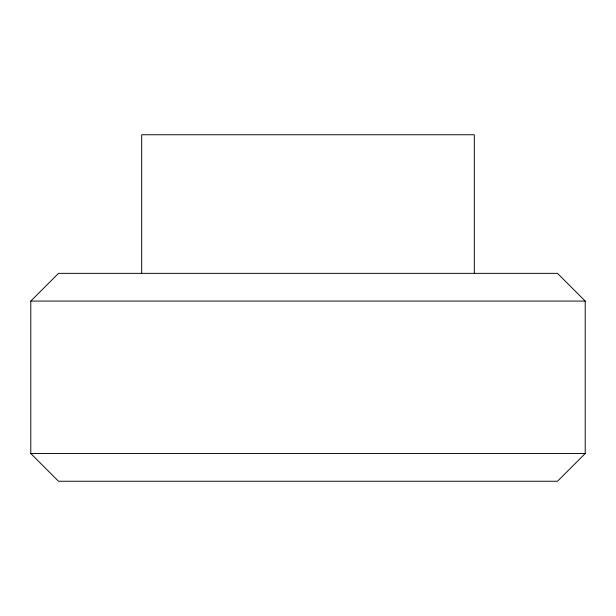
<?xml version="1.0" encoding="UTF-8"?>
<svg xmlns="http://www.w3.org/2000/svg" width="616" height="616" viewBox="0 0 616 616"><rect width="100%" height="100%" fill="white"/><g stroke="black" fill="none" stroke-linecap="round" stroke-linejoin="round"><path stroke-width="0.92" d="M30.8 301.07L58.52 273.35L557.48 273.35L585.2 301.07L585.2 453.53L557.48 481.25L58.52 481.25L30.8 453.53L30.8 301.07L585.2 301.07M30.8 453.53L585.2 453.53M474.32 273.35L474.32 134.75L141.68 134.75L141.68 273.35"/></g></svg>
